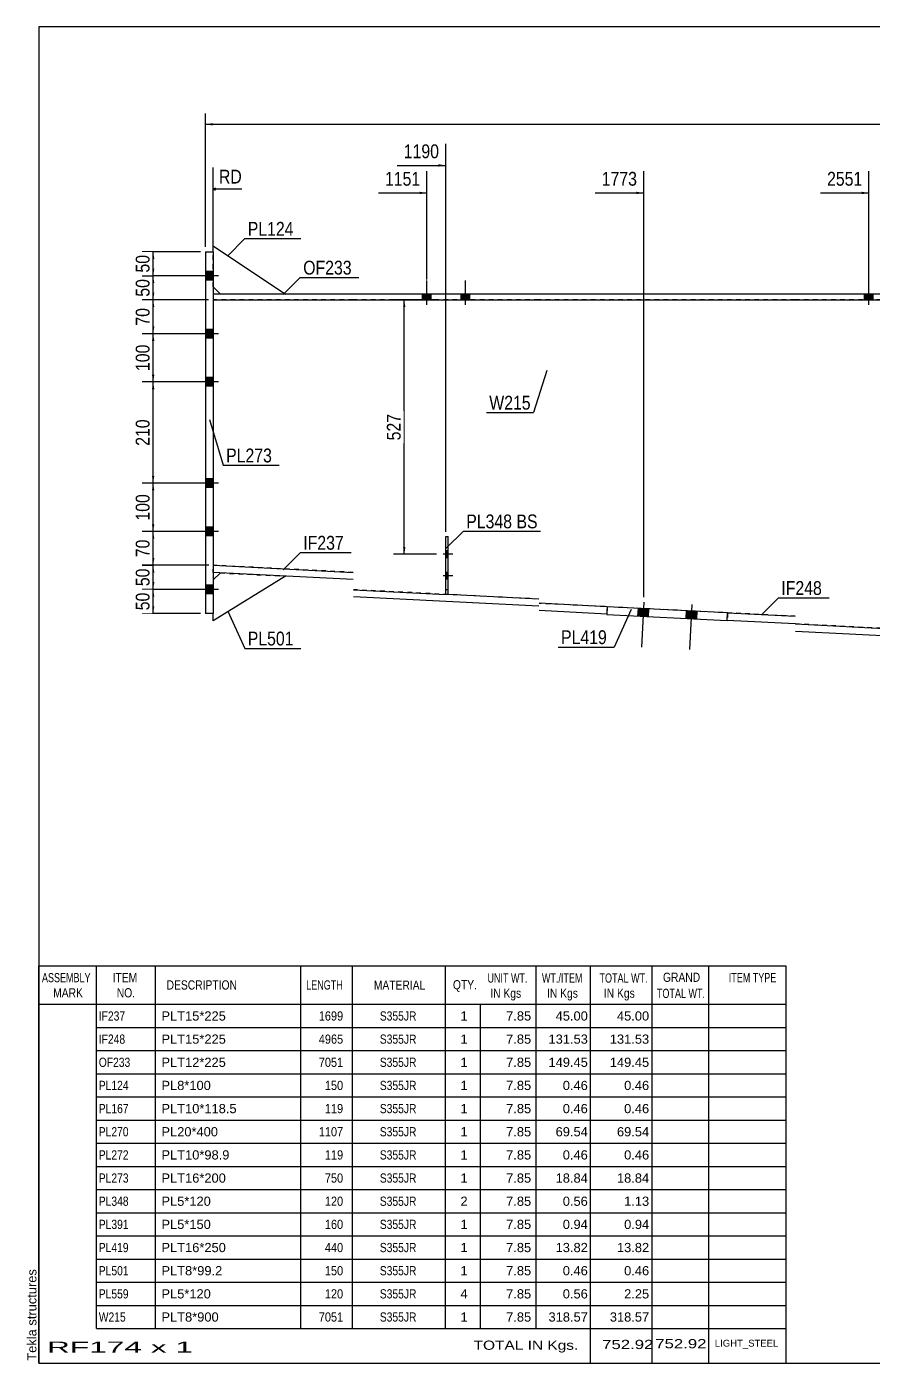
# Model space of a CAD drawing. Header units: millimetres. Extents: x -39 to 364, y -175 to 102.
# Drawn here: x -38.7 to 136.8, y -175.4 to 101.6 of the extents above; entities that cross this region are included whole.
import ezdxf

# ---------------------------------------------------------------- set-up
doc = ezdxf.new("R2010")
doc.units = ezdxf.units.MM
doc.linetypes.add('DXK_LINE_DOT1', pattern=[1.8814, 0.9407, -0.9407])
doc.linetypes.add('DXK_LINE_DOT2', pattern=[3.9198, 1.9599, -1.9599])
doc.styles.add('Arial', font='ARIAL.TTF', dxfattribs={"height": 0.2})
doc.styles.add('Arial Narrow', font='ARIALN.TTF', dxfattribs={"height": 0.2})

# ---------------------------------------------------------------- blocks, each defined once
blk = doc.blocks.new('Unknown-627303332-9670')
at = {"color": 5, "linetype": 'Continuous'}
for p, q in [((363.85, 101.63), (-36.15, 101.63)), ((-36.15, 101.63), (-36.15, -175.37)), ((363.85, -175.37), (363.85, 101.63)), ((-36.15, -175.37), (363.85, -175.37))]:
    blk.add_line(p, q, dxfattribs=at)
at = {"color": 174, "linetype": 'Continuous', "style": 'Arial'}
blk.add_text('Tekla structures', height=1.9102, rotation=90, dxfattribs=at).set_placement((-36.65, -174.87))
blk = doc.blocks.new('Part-627303332-6564 - 6531')
at = {"color": 7, "linetype": 'DXK_LINE_DOT1'}
blk.add_line((106.65, -19.86), (106.57, -21.36), dxfattribs=at)
at = {"color": 2, "linetype": 'Continuous'}
for p, q in [((106.57, -21.36), (120.65, -22.07)), ((106.65, -19.86), (120.65, -20.57)), ((120.75, -22.16), (159.15, -24.1)), ((120.75, -23.66), (159.15, -25.6)), ((159.25, -29.25), (197.65, -31.19)), ((159.25, -30.75), (197.65, -32.7)), ((197.75, -36.34), (236.15, -38.29)), ((197.75, -37.84), (236.15, -39.79)), ((236.25, -41.71), (300.84, -44.98)), ((236.25, -43.21), (300.76, -46.48)), ((300.84, -44.98), (300.76, -46.48))]:
    blk.add_line(p, q, dxfattribs=at)
blk = doc.blocks.new('Part-627303332-6555 - 6531')
at = {"color": 2, "linetype": 'Continuous'}
for p, q in [((81.68, -18.6), (81.6, -20.2)), ((106.65, -19.86), (81.68, -18.6)), ((81.6, -20.2), (106.57, -21.46)), ((106.57, -21.46), (106.65, -19.86))]:
    blk.add_line(p, q, dxfattribs=at)
blk = doc.blocks.new('Part-627303332-6547 - 6531')
at = {"color": 2, "linetype": 'Continuous'}
for p, q in [((0, 46.2), (0, 45)), ((29, 46.2), (0, 46.2)), ((0, 45), (29, 45)), ((67.5, 46.2), (29.1, 46.2)), ((29.1, 45), (67.5, 45)), ((120.65, 46.2), (67.6, 46.2)), ((67.6, 45), (120.65, 45)), ((159.15, 46.2), (120.75, 46.2)), ((120.75, 45), (159.15, 45)), ((197.65, 46.2), (159.25, 46.2)), ((159.25, 45), (197.65, 45)), ((236.15, 46.2), (197.75, 46.2)), ((197.75, 45), (236.15, 45)), ((315.45, 46.2), (236.25, 46.2)), ((236.25, 45), (315.45, 45)), ((315.45, 45), (315.45, 46.2))]:
    blk.add_line(p, q, dxfattribs=at)
blk = doc.blocks.new('Part-627303332-6557 - 6531')
at = {"color": 2, "linetype": 'Continuous'}
for p, q in [((-1.6, 55), (0, 55)), ((-1.6, 55), (-1.6, -20)), ((0, 55), (0, 46.2)), ((0, 45), (0, -11.29)), ((0, -11.5), (0, -20)), ((0, -20), (-1.6, -20))]:
    blk.add_line(p, q, dxfattribs=at)
at = {"color": 7, "linetype": 'DXK_LINE_DOT1'}
for p, q in [((0, 46.2), (0, 45)), ((0, -11.5), (0, -11.29))]:
    blk.add_line(p, q, dxfattribs=at)
blk = doc.blocks.new('Part-627303332-6560 - 6531')
at = {"color": 2, "linetype": 'Continuous'}
for p, q in [((0, 55), (0, 56.2)), ((0, 56.2), (15, 46.2)), ((1.5, 46.2), (0, 47.7))]:
    blk.add_line(p, q, dxfattribs=at)
at = {"color": 7, "linetype": 'DXK_LINE_DOT1'}
for p, q in [((0, 47.7), (0, 55)), ((15, 46.2), (1.5, 46.2))]:
    blk.add_line(p, q, dxfattribs=at)
blk = doc.blocks.new('Part-627303332-6562 - 6531')
at = {"color": 2, "linetype": 'Continuous'}
for p, q in [((1.5, -11.58), (0, -13)), ((14.98, -12.26), (0, -21.5)), ((0, -21.5), (0, -20))]:
    blk.add_line(p, q, dxfattribs=at)
at = {"color": 7, "linetype": 'DXK_LINE_DOT1'}
for p, q in [((0, -13), (0, -20)), ((1.5, -11.58), (14.98, -12.26))]:
    blk.add_line(p, q, dxfattribs=at)
blk = doc.blocks.new('Part-627303332-6577 - 6531')
at = {"color": 7, "linetype": 'DXK_LINE_DOT1'}
for p, q in [((0, 45), (0, -10)), ((29, 45), (0, 45)), ((67.5, 45), (29.1, 45)), ((120.65, 45), (67.6, 45)), ((159.15, 45), (120.75, 45)), ((197.65, 45), (159.25, 45)), ((236.15, 45), (197.75, 45)), ((315.45, 45), (236.25, 45)), ((301.14, -45), (315.45, 45)), ((29, -11.47), (0, -10)), ((67.5, -17.01), (29.1, -15.06)), ((120.65, -20.57), (67.6, -17.89)), ((159.15, -24.1), (120.75, -22.16)), ((197.65, -31.19), (159.25, -29.25)), ((236.15, -38.29), (197.75, -36.34)), ((300.84, -44.98), (236.25, -41.71))]:
    blk.add_line(p, q, dxfattribs=at)
at = {"color": 2, "linetype": 'Continuous'}
for p, q in [((0, -10), (0.07, -10)), ((300.84, -44.98), (301.14, -45))]:
    blk.add_line(p, q, dxfattribs=at)
blk = doc.blocks.new('Part-627303332-6578 - 6531')
at = {"color": 2, "linetype": 'Continuous'}
for p, q in [((-0.01, -11.5), (0.07, -10)), ((0.07, -10), (29, -11.47)), ((29, -12.97), (-0.01, -11.5)), ((29.1, -15.06), (48.2, -16.03)), ((67.5, -18.51), (29.1, -16.56)), ((67.5, -17.01), (48.61, -16.05)), ((81.68, -18.6), (67.6, -17.88)), ((81.61, -20.1), (67.6, -19.39))]:
    blk.add_line(p, q, dxfattribs=at)
at = {"color": 7, "linetype": 'DXK_LINE_DOT1'}
for p, q in [((48.61, -16.05), (48.2, -16.03)), ((81.68, -18.6), (81.61, -20.1))]:
    blk.add_line(p, q, dxfattribs=at)
blk = doc.blocks.new('Bolt-627303332-6579 - 6531')
at = {"linetype": 'Continuous'}
for points in [[(43.4, 45), (45.2, 45), (45.2, 46.2), (43.4, 46.2)], [(43.4, 45), (45.2, 45), (45.2, 46.2), (43.4, 46.2)], [(51.4, 45), (53.2, 45), (53.2, 46.2), (51.4, 46.2)], [(51.4, 45), (53.2, 45), (53.2, 46.2), (51.4, 46.2)]]:
    blk.add_hatch(color=3, dxfattribs=at).paths.add_polyline_path(points)
at = {"color": 3, "linetype": 'Continuous'}
for p, q in [((44.3, 44), (44.3, 49)), ((44.3, 44), (44.3, 49)), ((52.3, 44), (52.3, 49)), ((52.3, 44), (52.3, 49)), ((43.4, 45), (43.4, 46.2)), ((43.4, 45), (43.4, 46.2)), ((45.2, 45), (45.2, 46.2)), ((45.2, 45), (45.2, 46.2)), ((51.4, 45), (51.4, 46.2)), ((51.4, 45), (51.4, 46.2)), ((53.2, 45), (53.2, 46.2)), ((53.2, 45), (53.2, 46.2))]:
    blk.add_line(p, q, dxfattribs=at)
blk = doc.blocks.new('Bolt-627303332-6580 - 6531')
at = {"linetype": 'Continuous'}
for points in [[(135.05, 45), (136.85, 45), (136.85, 46.2), (135.05, 46.2)], [(135.05, 45), (136.85, 45), (136.85, 46.2), (135.05, 46.2)], [(143.05, 45), (144.85, 45), (144.85, 46.2), (143.05, 46.2)], [(143.05, 45), (144.85, 45), (144.85, 46.2), (143.05, 46.2)]]:
    blk.add_hatch(color=3, dxfattribs=at).paths.add_polyline_path(points)
at = {"color": 3, "linetype": 'Continuous'}
for p, q in [((135.95, 44), (135.95, 49)), ((135.95, 44), (135.95, 49)), ((143.95, 44), (143.95, 49)), ((143.95, 44), (143.95, 49)), ((135.05, 45), (135.05, 46.2)), ((135.05, 45), (135.05, 46.2)), ((136.85, 45), (136.85, 46.2)), ((136.85, 45), (136.85, 46.2)), ((143.05, 45), (143.05, 46.2)), ((143.05, 45), (143.05, 46.2)), ((144.85, 45), (144.85, 46.2)), ((144.85, 45), (144.85, 46.2))]:
    blk.add_line(p, q, dxfattribs=at)
blk = doc.blocks.new('Part-627303332-12454 - 6531')
at = {"color": 2, "linetype": 'Continuous'}
for p, q in [((48.2, -16.05), (48.2, -4.05)), ((48.2, -4.05), (48.7, -4.05)), ((48.7, -16.05), (48.7, -4.05)), ((48.7, -16.05), (48.2, -16.05))]:
    blk.add_line(p, q, dxfattribs=at)
blk = doc.blocks.new('Bolt-627303332-6588 - 6531')
at = {"linetype": 'Continuous'}
for points in [[(87.99, -20.52), (90.19, -20.63), (90.27, -19.03), (88.07, -18.92)], [(87.99, -20.52), (90.19, -20.63), (90.27, -19.03), (88.07, -18.92)], [(87.99, -20.52), (90.19, -20.63), (90.27, -19.03), (88.07, -18.92)], [(87.99, -20.52), (90.19, -20.63), (90.27, -19.03), (88.07, -18.92)], [(97.98, -21.03), (100.18, -21.14), (100.26, -19.54), (98.06, -19.43)], [(97.98, -21.03), (100.18, -21.14), (100.26, -19.54), (98.06, -19.43)], [(97.98, -21.03), (100.18, -21.14), (100.26, -19.54), (98.06, -19.43)], [(97.98, -21.03), (100.18, -21.14), (100.26, -19.54), (98.06, -19.43)]]:
    blk.add_hatch(color=3, dxfattribs=at).paths.add_polyline_path(points)
at = {"color": 3, "linetype": 'Continuous'}
for p, q in [((88.07, -18.92), (87.99, -20.52)), ((88.07, -18.92), (87.99, -20.52)), ((88.07, -18.92), (87.99, -20.52)), ((88.07, -18.92), (87.99, -20.52)), ((89.24, -17.64), (88.77, -26.97)), ((89.24, -17.64), (88.77, -26.97)), ((89.24, -17.64), (88.77, -26.97)), ((89.24, -17.64), (88.77, -26.97)), ((90.27, -19.03), (90.19, -20.63)), ((90.27, -19.03), (90.19, -20.63)), ((90.27, -19.03), (90.19, -20.63)), ((90.27, -19.03), (90.19, -20.63)), ((99.23, -18.15), (98.75, -27.47)), ((99.23, -18.15), (98.75, -27.47)), ((99.23, -18.15), (98.75, -27.47)), ((99.23, -18.15), (98.75, -27.47)), ((98.06, -19.43), (97.98, -21.03)), ((98.06, -19.43), (97.98, -21.03)), ((98.06, -19.43), (97.98, -21.03)), ((98.06, -19.43), (97.98, -21.03)), ((100.26, -19.54), (100.18, -21.14)), ((100.26, -19.54), (100.18, -21.14)), ((100.26, -19.54), (100.18, -21.14)), ((100.26, -19.54), (100.18, -21.14))]:
    blk.add_line(p, q, dxfattribs=at)
blk = doc.blocks.new('Bolt-627303332-6590 - 6531')
at = {"linetype": 'Continuous'}
for points in [[(-1.6, 50.9), (-1.6, 49.1), (0, 49.1), (0, 50.9)], [(-1.6, 50.9), (-1.6, 49.1), (0, 49.1), (0, 50.9)], [(-1.6, 38.9), (-1.6, 37.1), (0, 37.1), (0, 38.9)], [(-1.6, 38.9), (-1.6, 37.1), (0, 37.1), (0, 38.9)], [(-1.6, 28.9), (-1.6, 27.1), (0, 27.1), (0, 28.9)], [(-1.6, 28.9), (-1.6, 27.1), (0, 27.1), (0, 28.9)], [(-1.6, 7.9), (-1.6, 6.1), (0, 6.1), (0, 7.9)], [(-1.6, 7.9), (-1.6, 6.1), (0, 6.1), (0, 7.9)], [(-1.6, -2.1), (-1.6, -3.9), (0, -3.9), (0, -2.1)], [(-1.6, -2.1), (-1.6, -3.9), (0, -3.9), (0, -2.1)], [(-1.6, -14.1), (-1.6, -15.9), (0, -15.9), (0, -14.1)], [(-1.6, -14.1), (-1.6, -15.9), (0, -15.9), (0, -14.1)]]:
    blk.add_hatch(color=3, dxfattribs=at).paths.add_polyline_path(points)
at = {"color": 3, "linetype": 'Continuous'}
for p, q in [((1.07, 50), (-8, 50)), ((1.07, 50), (-8, 50)), ((0, 50.9), (-1.6, 50.9)), ((0, 50.9), (-1.6, 50.9)), ((0, 49.1), (-1.6, 49.1)), ((0, 49.1), (-1.6, 49.1)), ((0, 38.9), (-1.6, 38.9)), ((0, 38.9), (-1.6, 38.9)), ((1.07, 38), (-8, 38)), ((1.07, 38), (-8, 38)), ((0, 37.1), (-1.6, 37.1)), ((0, 37.1), (-1.6, 37.1)), ((1.07, 28), (-8, 28)), ((1.07, 28), (-8, 28)), ((0, 28.9), (-1.6, 28.9)), ((0, 28.9), (-1.6, 28.9)), ((0, 27.1), (-1.6, 27.1)), ((0, 27.1), (-1.6, 27.1)), ((1.07, 7), (-8, 7)), ((1.07, 7), (-8, 7)), ((0, 7.9), (-1.6, 7.9)), ((0, 7.9), (-1.6, 7.9)), ((0, 6.1), (-1.6, 6.1)), ((0, 6.1), (-1.6, 6.1)), ((0, -2.1), (-1.6, -2.1)), ((0, -2.1), (-1.6, -2.1)), ((1.07, -3), (-8, -3)), ((1.07, -3), (-8, -3)), ((0, -3.9), (-1.6, -3.9)), ((0, -3.9), (-1.6, -3.9)), ((1.07, -15), (-8, -15)), ((1.07, -15), (-8, -15)), ((0, -14.1), (-1.6, -14.1)), ((0, -14.1), (-1.6, -14.1)), ((0, -15.9), (-1.6, -15.9)), ((0, -15.9), (-1.6, -15.9))]:
    blk.add_line(p, q, dxfattribs=at)
blk = doc.blocks.new('Part-627303332-12453 - 6531')
at = {"color": 7, "linetype": 'DXK_LINE_DOT1'}
for p, q in [((48.2, -16.05), (48.2, -4.05)), ((48.2, -4.05), (48.7, -4.05)), ((48.7, -16.05), (48.7, -4.05)), ((48.2, -15.05), (48.7, -15.05)), ((48.7, -16.05), (48.2, -16.05))]:
    blk.add_line(p, q, dxfattribs=at)
blk = doc.blocks.new('Bolt-627303332-12455 - 6531')
at = {"color": 3, "linetype": 'DXK_LINE_DOT2'}
for p, q in [((49.65, -7.73), (46.35, -7.73)), ((48.7, -7.03), (48.2, -7.03)), ((48.7, -8.43), (48.2, -8.43)), ((49.65, -12.21), (46.35, -12.21)), ((48.7, -11.51), (48.2, -11.51)), ((48.7, -12.91), (48.2, -12.91))]:
    blk.add_line(p, q, dxfattribs=at)
blk = doc.blocks.new('Bolt-627303332-12456 - 6531')
at = {"linetype": 'Continuous'}
for points in [[(48.7, -8.43), (48.7, -7.03), (48.2, -7.03), (48.2, -8.43)], [(48.7, -12.91), (48.7, -11.51), (48.2, -11.51), (48.2, -12.91)]]:
    blk.add_hatch(color=3, dxfattribs=at).paths.add_polyline_path(points)
at = {"color": 3, "linetype": 'Continuous'}
for p, q in [((48.7, -7.03), (48.2, -7.03)), ((49.5, -7.73), (48.2, -7.73)), ((48.7, -8.43), (48.2, -8.43)), ((48.7, -11.51), (48.2, -11.51)), ((49.5, -12.21), (48.2, -12.21)), ((48.7, -12.91), (48.2, -12.91))]:
    blk.add_line(p, q, dxfattribs=at)
blk = doc.blocks.new('StraightDimension-627303332-12026 - 6531')
at = {"linetype": 'Continuous'}
for points in [[(-12.7, -11.5), (-12.45, -10), (-12.2, -11.5)], [(-12.2, -13.5), (-12.45, -15), (-12.7, -13.5)]]:
    blk.add_hatch(color=7, dxfattribs=at).paths.add_polyline_path(points)
at = {"color": 7, "linetype": 'Continuous'}
for p, q in [((-0.93, -10), (-14.7, -10)), ((-12.45, -15), (-12.45, -10)), ((0.08, -15), (-14.7, -15))]:
    blk.add_line(p, q, dxfattribs=at)
at = {"color": 0}
blk.add_wipeout([(-12.6, -10.07), (-16.8, -10.07), (-16.8, -14.93), (-12.6, -14.93)], dxfattribs=at)
at = {"color": 3, "style": 'Arial Narrow'}
blk.add_text('50', height=2.863, rotation=90.0002, dxfattribs=at).set_placement((-13.2, -14.33))
blk = doc.blocks.new('StraightDimension-627303332-12025 - 6531')
at = {"linetype": 'Continuous'}
for points in [[(-12.7, -4.5), (-12.45, -3), (-12.2, -4.5)], [(-12.2, -8.5), (-12.45, -10), (-12.7, -8.5)]]:
    blk.add_hatch(color=7, dxfattribs=at).paths.add_polyline_path(points)
at = {"color": 7, "linetype": 'Continuous'}
for p, q in [((-0.93, -3), (-14.7, -3)), ((-12.45, -10), (-12.45, -3)), ((-0.93, -10), (-14.7, -10))]:
    blk.add_line(p, q, dxfattribs=at)
at = {"color": 0}
blk.add_wipeout([(-12.6, -4.07), (-16.8, -4.07), (-16.8, -8.93), (-12.6, -8.93)], dxfattribs=at)
at = {"color": 3, "style": 'Arial Narrow'}
blk.add_text('70', height=2.863, rotation=90.0002, dxfattribs=at).set_placement((-13.2, -8.33))
blk = doc.blocks.new('StraightDimension-627303332-12020 - 6531')
at = {"linetype": 'Continuous'}
for points in [[(-12.7, 48.5), (-12.45, 50), (-12.2, 48.5)], [(-12.2, 46.5), (-12.45, 45), (-12.7, 46.5)]]:
    blk.add_hatch(color=7, dxfattribs=at).paths.add_polyline_path(points)
at = {"color": 7, "linetype": 'Continuous'}
for p, q in [((0.07, 50), (-14.7, 50)), ((-12.45, 45), (-12.45, 50)), ((-1, 45), (-14.7, 45))]:
    blk.add_line(p, q, dxfattribs=at)
at = {"color": 0}
blk.add_wipeout([(-12.6, 49.93), (-16.8, 49.93), (-16.8, 45.07), (-12.6, 45.07)], dxfattribs=at)
at = {"color": 3, "style": 'Arial Narrow'}
blk.add_text('50', height=2.863, rotation=90.0002, dxfattribs=at).set_placement((-13.2, 45.67))
blk = doc.blocks.new('StraightDimension-627303332-9801 - 6531')
at = {"linetype": 'Continuous'}
for points in [[(-0.1, 81.15), (-1.6, 81.4), (-0.1, 81.65)], [(317.5, 81.65), (319, 81.4), (317.5, 81.15)]]:
    blk.add_hatch(color=7, dxfattribs=at).paths.add_polyline_path(points)
at = {"color": 7, "linetype": 'Continuous'}
for p, q in [((-1.6, 56), (-1.6, 83.65)), ((319, 55.56), (319, 83.65)), ((-1.6, 81.4), (319, 81.4))]:
    blk.add_line(p, q, dxfattribs=at)
at = {"color": 0}
blk.add_wipeout([(162.96, 81.55), (162.96, 85.75), (154.44, 85.75), (154.44, 81.55)], dxfattribs=at)
at = {"color": 3, "style": 'Arial Narrow'}
blk.add_text('7103', height=2.863, dxfattribs=at).set_placement((155.04, 82.15))
blk = doc.blocks.new('StraightDimension-627303332-12019 - 6531')
at = {"linetype": 'Continuous'}
for points in [[(-12.7, 53.5), (-12.45, 55), (-12.2, 53.5)], [(-12.2, 51.5), (-12.45, 50), (-12.7, 51.5)]]:
    blk.add_hatch(color=7, dxfattribs=at).paths.add_polyline_path(points)
at = {"color": 7, "linetype": 'Continuous'}
for p, q in [((-2.6, 55), (-14.7, 55)), ((-12.45, 50), (-12.45, 55)), ((0.07, 50), (-14.7, 50))]:
    blk.add_line(p, q, dxfattribs=at)
at = {"color": 0}
blk.add_wipeout([(-12.6, 54.93), (-16.8, 54.93), (-16.8, 50.07), (-12.6, 50.07)], dxfattribs=at)
at = {"color": 3, "style": 'Arial Narrow'}
blk.add_text('50', height=2.863, rotation=90.0002, dxfattribs=at).set_placement((-13.2, 50.67))
blk = doc.blocks.new('StraightDimension-627303332-12021 - 6531')
at = {"linetype": 'Continuous'}
for points in [[(-12.7, 43.5), (-12.45, 45), (-12.2, 43.5)], [(-12.2, 39.5), (-12.45, 38), (-12.7, 39.5)]]:
    blk.add_hatch(color=7, dxfattribs=at).paths.add_polyline_path(points)
at = {"color": 7, "linetype": 'Continuous'}
for p, q in [((-1, 45), (-14.7, 45)), ((-12.45, 38), (-12.45, 45)), ((0.08, 38), (-14.7, 38))]:
    blk.add_line(p, q, dxfattribs=at)
at = {"color": 0}
blk.add_wipeout([(-12.6, 43.93), (-16.8, 43.93), (-16.8, 39.07), (-12.6, 39.07)], dxfattribs=at)
at = {"color": 3, "style": 'Arial Narrow'}
blk.add_text('70', height=2.863, rotation=90.0002, dxfattribs=at).set_placement((-13.2, 39.67))
blk = doc.blocks.new('StraightDimension-627303332-12022 - 6531')
at = {"linetype": 'Continuous'}
for points in [[(-12.7, 36.5), (-12.45, 38), (-12.2, 36.5)], [(-12.2, 29.5), (-12.45, 28), (-12.7, 29.5)]]:
    blk.add_hatch(color=7, dxfattribs=at).paths.add_polyline_path(points)
at = {"color": 7, "linetype": 'Continuous'}
for p, q in [((0.08, 38), (-14.7, 38)), ((-12.45, 28), (-12.45, 38)), ((0.08, 28), (-14.7, 28))]:
    blk.add_line(p, q, dxfattribs=at)
at = {"color": 0}
blk.add_wipeout([(-12.6, 36.34), (-16.8, 36.34), (-16.8, 29.66), (-12.6, 29.66)], dxfattribs=at)
at = {"color": 3, "style": 'Arial Narrow'}
blk.add_text('100', height=2.863, rotation=90.0002, dxfattribs=at).set_placement((-13.2, 30.26))
blk = doc.blocks.new('StraightDimension-627303332-12023 - 6531')
at = {"linetype": 'Continuous'}
for points in [[(-12.7, 26.5), (-12.45, 28), (-12.2, 26.5)], [(-12.2, 8.5), (-12.45, 7), (-12.7, 8.5)]]:
    blk.add_hatch(color=7, dxfattribs=at).paths.add_polyline_path(points)
at = {"color": 7, "linetype": 'Continuous'}
for p, q in [((0.08, 28), (-14.7, 28)), ((-12.45, 7), (-12.45, 28)), ((0.08, 7), (-14.7, 7))]:
    blk.add_line(p, q, dxfattribs=at)
at = {"color": 0}
blk.add_wipeout([(-12.6, 20.84), (-16.8, 20.84), (-16.8, 14.16), (-12.6, 14.16)], dxfattribs=at)
at = {"color": 3, "style": 'Arial Narrow'}
blk.add_text('210', height=2.863, rotation=90.0002, dxfattribs=at).set_placement((-13.2, 14.76))
blk = doc.blocks.new('StraightDimension-627303332-12024 - 6531')
at = {"linetype": 'Continuous'}
for points in [[(-12.7, 5.5), (-12.45, 7), (-12.2, 5.5)], [(-12.2, -1.5), (-12.45, -3), (-12.7, -1.5)]]:
    blk.add_hatch(color=7, dxfattribs=at).paths.add_polyline_path(points)
at = {"color": 7, "linetype": 'Continuous'}
for p, q in [((0.08, 7), (-14.7, 7)), ((-12.45, -3), (-12.45, 7)), ((-0.93, -3), (-14.7, -3))]:
    blk.add_line(p, q, dxfattribs=at)
at = {"color": 0}
blk.add_wipeout([(-12.6, 5.34), (-16.8, 5.34), (-16.8, -1.34), (-12.6, -1.34)], dxfattribs=at)
at = {"color": 3, "style": 'Arial Narrow'}
blk.add_text('100', height=2.863, rotation=90.0002, dxfattribs=at).set_placement((-13.2, -0.74))
blk = doc.blocks.new('StraightDimension-627303332-12027 - 6531')
at = {"linetype": 'Continuous'}
for points in [[(-12.7, -16.5), (-12.45, -15), (-12.2, -16.5)], [(-12.2, -18.5), (-12.45, -20), (-12.7, -18.5)]]:
    blk.add_hatch(color=7, dxfattribs=at).paths.add_polyline_path(points)
at = {"color": 7, "linetype": 'Continuous'}
for p, q in [((0.08, -15), (-14.7, -15)), ((-12.45, -20), (-12.45, -15)), ((-2.6, -20), (-14.7, -20))]:
    blk.add_line(p, q, dxfattribs=at)
at = {"color": 0}
blk.add_wipeout([(-12.6, -15.07), (-16.8, -15.07), (-16.8, -19.93), (-12.6, -19.93)], dxfattribs=at)
at = {"color": 3, "style": 'Arial Narrow'}
blk.add_text('50', height=2.863, rotation=90.0002, dxfattribs=at).set_placement((-13.2, -19.33))
blk = doc.blocks.new('StraightDimension-627303332-12759 - 6531')
at = {"linetype": 'Continuous'}
for points in [[(39.36, 43.5), (39.61, 45), (39.86, 43.5)], [(39.86, -6.23), (39.61, -7.73), (39.36, -6.23)]]:
    blk.add_hatch(color=7, dxfattribs=at).paths.add_polyline_path(points)
at = {"color": 7, "linetype": 'Continuous'}
for p, q in [((46.27, 45), (37.36, 45)), ((39.61, -7.73), (39.61, 45)), ((46.27, -7.73), (37.36, -7.73))]:
    blk.add_line(p, q, dxfattribs=at)
at = {"color": 0}
blk.add_wipeout([(39.46, 21.98), (35.26, 21.98), (35.26, 15.29), (39.46, 15.29)], dxfattribs=at)
at = {"color": 3, "style": 'Arial Narrow'}
blk.add_text('527', height=2.863, rotation=90.0002, dxfattribs=at).set_placement((38.86, 15.89))
blk = doc.blocks.new('StraightDimension-627303332-16274 - 6531')
at = {"linetype": 'Continuous'}
blk.add_hatch(color=7, dxfattribs=at).paths.add_polyline_path([(134.45, 67.43), (135.95, 67.18), (134.45, 66.93)])
at = {"color": 7, "linetype": 'Continuous'}
for p, q in [((135.95, 48.73), (135.95, 71.68)), ((125.89, 67.18), (135.95, 67.18))]:
    blk.add_line(p, q, dxfattribs=at)
at = {"color": 0}
blk.add_wipeout([(135.17, 68.08), (135.17, 72.28), (126.66, 72.28), (126.66, 68.08)], dxfattribs=at)
at = {"color": 3, "style": 'Arial Narrow'}
blk.add_text('2551', height=2.863, dxfattribs=at).set_placement((127.26, 68.68))
blk = doc.blocks.new('StraightDimension-627303332-16275 - 6531')
at = {"linetype": 'Continuous'}
blk.add_hatch(color=7, dxfattribs=at).paths.add_polyline_path([(87.74, 67.43), (89.24, 67.18), (87.74, 66.93)])
at = {"color": 7, "linetype": 'Continuous'}
for p, q in [((89.24, -16.64), (89.24, 71.68)), ((79.18, 67.18), (89.24, 67.18))]:
    blk.add_line(p, q, dxfattribs=at)
at = {"color": 0}
blk.add_wipeout([(88.46, 68.08), (88.46, 72.28), (79.95, 72.28), (79.95, 68.08)], dxfattribs=at)
at = {"color": 3, "style": 'Arial Narrow'}
blk.add_text('1773', height=2.863, dxfattribs=at).set_placement((80.55, 68.68))
blk = doc.blocks.new('StraightDimension-627303332-16276 - 6531')
at = {"linetype": 'Continuous'}
blk.add_hatch(color=7, dxfattribs=at).paths.add_polyline_path([(46.7, 73.13), (48.2, 72.88), (46.7, 72.63)])
at = {"color": 7, "linetype": 'Continuous'}
for p, q in [((48.2, -3.05), (48.2, 77.38)), ((38.14, 72.88), (48.2, 72.88))]:
    blk.add_line(p, q, dxfattribs=at)
at = {"color": 0}
blk.add_wipeout([(47.42, 73.78), (47.42, 77.98), (38.91, 77.98), (38.91, 73.78)], dxfattribs=at)
at = {"color": 3, "style": 'Arial Narrow'}
blk.add_text('1190', height=2.863, dxfattribs=at).set_placement((39.51, 74.38))
blk = doc.blocks.new('StraightDimension-627303332-16277 - 6531')
at = {"linetype": 'Continuous'}
blk.add_hatch(color=7, dxfattribs=at).paths.add_polyline_path([(42.8, 67.43), (44.3, 67.18), (42.8, 66.93)])
at = {"color": 7, "linetype": 'Continuous'}
for p, q in [((44.3, 49.26), (44.3, 71.68)), ((34.24, 67.18), (44.3, 67.18))]:
    blk.add_line(p, q, dxfattribs=at)
at = {"color": 0, "linetype": 'Continuous'}
blk.add_wipeout([(6.53, 68.53), (6.53, 72.73), (0.59, 72.73), (0.59, 68.53)], dxfattribs=at)
at = {"color": 7, "linetype": 'Continuous'}
for p, q in [((0, 56), (0, 72.43)), ((0.5, 68.18), (0, 67.93)), ((0.5, 67.68), (0, 67.93)), ((5.93, 67.93), (0, 67.93))]:
    blk.add_line(p, q, dxfattribs=at)
at = {"color": 3, "linetype": 'Continuous', "style": 'Arial Narrow'}
blk.add_text('RD', height=2.863, dxfattribs=at).set_placement((1.19, 69.13))
at = {"color": 0}
blk.add_wipeout([(43.52, 68.08), (43.52, 72.28), (35.01, 72.28), (35.01, 68.08)], dxfattribs=at)
at = {"color": 3, "style": 'Arial Narrow'}
blk.add_text('1151', height=2.863, dxfattribs=at).set_placement((35.61, 68.68))
blk = doc.blocks.new('CBS_BOM-627303332-17035')
at = {"color": 7, "linetype": 'Continuous'}
for p, q in [((-36.18, -101), (-36.18, -93)), ((-36.18, -93), (118.74, -93.01)), ((-24.18, -101), (-24.18, -93)), ((-11.99, -101), (-11.99, -93)), ((18.18, -101), (18.18, -93)), ((28.86, -101), (28.86, -93)), ((48.17, -101), (48.17, -93)), ((66.97, -101), (66.97, -93)), ((78.19, -101), (78.19, -93)), ((90.97, -101), (90.97, -93)), ((102.72, -101), (102.72, -93)), ((118.74, -93.01), (118.74, -100.99)), ((-36.18, -101), (118.74, -101)), ((-36.18, -105.8), (-36.18, -101)), ((-24.18, -105.8), (-24.18, -101)), ((-11.99, -105.8), (-11.99, -101)), ((18.18, -105.8), (18.18, -101)), ((28.86, -105.8), (28.86, -101)), ((48.17, -105.8), (48.17, -101)), ((55.44, -105.8), (55.44, -101)), ((66.97, -105.8), (66.97, -101)), ((78.19, -105.8), (78.19, -101)), ((90.97, -105.8), (90.97, -101)), ((102.74, -105.8), (102.74, -101)), ((118.74, -101.01), (118.74, -105.8)), ((-36.18, -110.6), (-36.18, -105.8)), ((-24.18, -105.8), (118.74, -105.8)), ((-24.18, -110.6), (-24.18, -105.8)), ((-11.99, -110.6), (-11.99, -105.8)), ((18.18, -110.6), (18.18, -105.8)), ((28.86, -110.6), (28.86, -105.8)), ((48.17, -110.6), (48.17, -105.8)), ((55.44, -110.6), (55.44, -105.8)), ((66.97, -110.6), (66.97, -105.8)), ((78.19, -110.6), (78.19, -105.8)), ((90.97, -110.6), (90.97, -105.8)), ((102.74, -110.6), (102.74, -105.8)), ((118.74, -105.81), (118.74, -110.6)), ((-36.18, -115.4), (-36.18, -110.6)), ((-24.18, -110.6), (118.74, -110.6)), ((-24.18, -115.4), (-24.18, -110.6)), ((-11.99, -115.4), (-11.99, -110.6)), ((18.18, -115.4), (18.18, -110.6)), ((28.86, -115.4), (28.86, -110.6)), ((48.17, -115.4), (48.17, -110.6)), ((55.44, -115.4), (55.44, -110.6)), ((66.97, -115.4), (66.97, -110.6)), ((78.19, -115.4), (78.19, -110.6)), ((90.97, -115.4), (90.97, -110.6)), ((102.74, -115.4), (102.74, -110.6)), ((118.74, -110.61), (118.74, -115.4)), ((-36.18, -120.2), (-36.18, -115.4)), ((-24.18, -115.4), (118.74, -115.4)), ((-24.18, -120.2), (-24.18, -115.4)), ((-11.99, -120.2), (-11.99, -115.4)), ((18.18, -120.2), (18.18, -115.4)), ((28.86, -120.2), (28.86, -115.4)), ((48.17, -120.2), (48.17, -115.4)), ((55.44, -120.2), (55.44, -115.4)), ((66.97, -120.2), (66.97, -115.4)), ((78.19, -120.2), (78.19, -115.4)), ((90.97, -120.2), (90.97, -115.4)), ((102.74, -120.2), (102.74, -115.4)), ((118.74, -115.41), (118.74, -120.2)), ((-36.18, -125), (-36.18, -120.2)), ((-24.18, -120.2), (118.74, -120.2)), ((-24.18, -125), (-24.18, -120.2)), ((-11.99, -125), (-11.99, -120.2)), ((18.18, -125), (18.18, -120.2)), ((28.86, -125), (28.86, -120.2)), ((48.17, -125), (48.17, -120.2)), ((55.44, -125), (55.44, -120.2)), ((66.97, -125), (66.97, -120.2)), ((78.19, -125), (78.19, -120.2)), ((90.97, -125), (90.97, -120.2)), ((102.74, -125), (102.74, -120.2)), ((118.74, -120.21), (118.74, -125)), ((-36.18, -129.8), (-36.18, -125)), ((-24.18, -125), (118.74, -125)), ((-24.18, -129.8), (-24.18, -125)), ((-11.99, -129.8), (-11.99, -125)), ((18.18, -129.8), (18.18, -125)), ((28.86, -129.8), (28.86, -125)), ((48.17, -129.8), (48.17, -125)), ((55.44, -129.8), (55.44, -125)), ((66.97, -129.8), (66.97, -125)), ((78.19, -129.8), (78.19, -125)), ((90.97, -129.8), (90.97, -125)), ((102.74, -129.8), (102.74, -125)), ((118.74, -125.01), (118.74, -129.8)), ((-36.18, -134.6), (-36.18, -129.8)), ((-24.18, -129.8), (118.74, -129.8)), ((-24.18, -134.6), (-24.18, -129.8)), ((-11.99, -134.6), (-11.99, -129.8)), ((18.18, -134.6), (18.18, -129.8)), ((28.86, -134.6), (28.86, -129.8)), ((48.17, -134.6), (48.17, -129.8)), ((55.44, -134.6), (55.44, -129.8)), ((66.97, -134.6), (66.97, -129.8)), ((78.19, -134.6), (78.19, -129.8)), ((90.97, -134.6), (90.97, -129.8)), ((102.74, -134.6), (102.74, -129.8)), ((118.74, -129.81), (118.74, -134.6)), ((-36.18, -139.4), (-36.18, -134.6)), ((-24.18, -134.6), (118.74, -134.6)), ((-24.18, -139.4), (-24.18, -134.6)), ((-11.99, -139.4), (-11.99, -134.6)), ((18.18, -139.4), (18.18, -134.6)), ((28.86, -139.4), (28.86, -134.6)), ((48.17, -139.4), (48.17, -134.6)), ((55.44, -139.4), (55.44, -134.6)), ((66.97, -139.4), (66.97, -134.6)), ((78.19, -139.4), (78.19, -134.6)), ((90.97, -139.4), (90.97, -134.6)), ((102.74, -139.4), (102.74, -134.6)), ((118.74, -134.61), (118.74, -139.4)), ((-36.18, -144.2), (-36.18, -139.4)), ((-24.18, -139.4), (118.74, -139.4)), ((-24.18, -144.2), (-24.18, -139.4)), ((-11.99, -144.2), (-11.99, -139.4)), ((18.18, -144.2), (18.18, -139.4)), ((28.86, -144.2), (28.86, -139.4)), ((48.17, -144.2), (48.17, -139.4)), ((55.44, -144.2), (55.44, -139.4)), ((66.97, -144.2), (66.97, -139.4)), ((78.19, -144.2), (78.19, -139.4)), ((90.97, -144.2), (90.97, -139.4)), ((102.74, -144.2), (102.74, -139.4)), ((118.74, -139.41), (118.74, -144.2)), ((-36.18, -149), (-36.18, -144.2)), ((-24.18, -144.2), (118.74, -144.2)), ((-24.18, -149), (-24.18, -144.2)), ((-11.99, -149), (-11.99, -144.2)), ((18.18, -149), (18.18, -144.2)), ((28.86, -149), (28.86, -144.2)), ((48.17, -149), (48.17, -144.2)), ((55.44, -149), (55.44, -144.2)), ((66.97, -149), (66.97, -144.2)), ((78.19, -149), (78.19, -144.2)), ((90.97, -149), (90.97, -144.2)), ((102.74, -149), (102.74, -144.2)), ((118.74, -144.21), (118.74, -149)), ((-36.18, -153.8), (-36.18, -149)), ((-24.18, -149), (118.74, -149)), ((-24.18, -153.8), (-24.18, -149)), ((-11.99, -153.8), (-11.99, -149)), ((18.18, -153.8), (18.18, -149)), ((28.86, -153.8), (28.86, -149)), ((48.17, -153.8), (48.17, -149)), ((55.44, -153.8), (55.44, -149)), ((66.97, -153.8), (66.97, -149)), ((78.19, -153.8), (78.19, -149)), ((90.97, -153.8), (90.97, -149)), ((102.74, -153.8), (102.74, -149)), ((118.74, -149.01), (118.74, -153.8)), ((-36.18, -158.6), (-36.18, -153.8)), ((-24.18, -153.8), (118.74, -153.8)), ((-24.18, -158.6), (-24.18, -153.8)), ((-11.99, -158.6), (-11.99, -153.8)), ((18.18, -158.6), (18.18, -153.8)), ((28.86, -158.6), (28.86, -153.8)), ((48.17, -158.6), (48.17, -153.8)), ((55.44, -158.6), (55.44, -153.8)), ((66.97, -158.6), (66.97, -153.8)), ((78.19, -158.6), (78.19, -153.8)), ((90.97, -158.6), (90.97, -153.8)), ((102.74, -158.6), (102.74, -153.8)), ((118.74, -153.81), (118.74, -158.6)), ((-36.18, -163.4), (-36.18, -158.6)), ((-24.18, -158.6), (118.74, -158.6)), ((-24.18, -163.4), (-24.18, -158.6)), ((-11.99, -163.4), (-11.99, -158.6)), ((18.18, -163.4), (18.18, -158.6)), ((28.86, -163.4), (28.86, -158.6)), ((48.17, -163.4), (48.17, -158.6)), ((55.44, -163.4), (55.44, -158.6)), ((66.97, -163.4), (66.97, -158.6)), ((78.19, -163.4), (78.19, -158.6)), ((90.97, -163.4), (90.97, -158.6)), ((102.74, -163.4), (102.74, -158.6)), ((118.74, -158.61), (118.74, -163.4)), ((-36.18, -168.2), (-36.18, -163.4)), ((-24.18, -163.4), (118.74, -163.4)), ((-24.18, -168.2), (-24.18, -163.4)), ((-11.99, -168.2), (-11.99, -163.4)), ((18.18, -168.2), (18.18, -163.4)), ((28.86, -168.2), (28.86, -163.4)), ((48.17, -168.2), (48.17, -163.4)), ((55.44, -168.2), (55.44, -163.4)), ((66.97, -168.2), (66.97, -163.4)), ((78.19, -168.2), (78.19, -163.4)), ((90.97, -168.2), (90.97, -163.4)), ((102.74, -168.2), (102.74, -163.4)), ((118.74, -163.41), (118.74, -168.2)), ((-36.18, -175.4), (-36.18, -168.22)), ((-24.18, -168.2), (118.74, -168.2)), ((78.19, -175.4), (78.19, -168.22)), ((90.97, -175.4), (90.97, -168.22)), ((102.78, -175.4), (102.78, -168.22)), ((118.74, -168.2), (118.74, -175.4)), ((-36.18, -175.4), (118.74, -175.4))]:
    blk.add_line(p, q, dxfattribs=at)
at = {"color": 3, "linetype": 'Continuous', "style": 'Arial'}
for s, height, width, p in [('ASSEMBLY', 1.91, 0.7, (-35.5, -96.43)), ('ITEM', 1.91, 0.8, (-20.85, -96.43)), ('DESCRIPTION', 1.9102, 0.8, (-9.66, -97.94)), ('LENGTH', 1.91, 0.7, (19.28, -97.94)), ('MATERIAL', 1.91, 0.8, (33.3, -97.98)), ('QTY.', 1.91, 0.8, (49.7, -97.9)), ('UNIT WT.', 1.91, 0.7, (56.86, -96.51)), ('WT./ITEM', 1.91, 0.7, (68.15, -96.51)), ('TOTAL WT.', 1.91, 0.7, (80.09, -96.51)), ('GRAND', 1.91, 0.8, (93.24, -96.35)), ('ITEM TYPE', 1.91, 0.7, (106.88, -96.42)), ('MARK', 1.91, 0.8, (-33.18, -99.57)), ('NO.', 1.91, 0.8, (-19.99, -99.57)), ('IN Kgs', 1.91, 0.8, (57.44, -99.64)), ('IN Kgs', 1.91, 0.8, (69.2, -99.64)), ('IN Kgs', 1.91, 0.8, (80.99, -99.64)), ('TOTAL WT.', 1.91, 0.7, (91.99, -99.69))]:
    blk.add_text(s, height=height, dxfattribs=dict(at, width=width)).set_placement(p)
at = {"color": 7, "linetype": 'Continuous', "style": 'Arial'}
for s, width, p in [('IF237', 0.8, (-23.72, -104.37)), ('1699', 0.85, (21.89, -104.37)), ('S355JR', 0.8, (34.54, -104.37)), ('IF248', 0.8, (-23.72, -109.17)), ('4965', 0.85, (21.89, -109.17)), ('S355JR', 0.8, (34.54, -109.17)), ('OF233', 0.8, (-23.72, -113.97)), ('7051', 0.85, (21.89, -113.97)), ('S355JR', 0.8, (34.54, -113.97)), ('PL124', 0.8, (-23.72, -118.77)), ('150', 0.85, (23.15, -118.77)), ('S355JR', 0.8, (34.54, -118.77)), ('PL167', 0.8, (-23.72, -123.57)), ('119', 0.85, (23.15, -123.57)), ('S355JR', 0.8, (34.54, -123.57)), ('PL270', 0.8, (-23.72, -128.37)), ('1107', 0.85, (21.89, -128.37)), ('S355JR', 0.8, (34.54, -128.37)), ('PL272', 0.8, (-23.72, -133.17)), ('119', 0.85, (23.15, -133.17)), ('S355JR', 0.8, (34.54, -133.17)), ('PL273', 0.8, (-23.72, -137.97)), ('750', 0.85, (23.15, -137.97)), ('S355JR', 0.8, (34.54, -137.97)), ('PL348', 0.8, (-23.72, -142.77)), ('120', 0.85, (23.15, -142.77)), ('S355JR', 0.8, (34.54, -142.77)), ('PL391', 0.8, (-23.72, -147.57)), ('160', 0.85, (23.15, -147.57)), ('S355JR', 0.8, (34.54, -147.57)), ('PL419', 0.8, (-23.72, -152.37)), ('440', 0.85, (23.15, -152.37)), ('S355JR', 0.8, (34.54, -152.37)), ('PL501', 0.8, (-23.72, -157.17)), ('150', 0.85, (23.15, -157.17)), ('S355JR', 0.8, (34.54, -157.17)), ('PL559', 0.8, (-23.72, -161.97)), ('120', 0.85, (23.15, -161.97)), ('S355JR', 0.8, (34.54, -161.97)), ('W215', 0.8, (-23.72, -166.77)), ('7051', 0.85, (21.89, -166.77)), ('S355JR', 0.8, (34.54, -166.77))]:
    blk.add_text(s, height=1.91, dxfattribs=dict(at, width=width)).set_placement(p)
for s, height, p in [('PLT15*225', 1.91, (-10.73, -104.37)), ('1', 1.91, (51.26, -104.37)), ('7.85', 1.91, (60.73, -104.37)), ('45.00', 1.91, (70.99, -104.37)), ('45.00', 1.91, (83.7, -104.37)), ('PLT15*225', 1.91, (-10.73, -109.17)), ('1', 1.91, (51.26, -109.17)), ('7.85', 1.91, (60.73, -109.17)), ('131.53', 1.91, (69.51, -109.17)), ('131.53', 1.91, (82.22, -109.17)), ('PLT12*225', 1.91, (-10.73, -113.97)), ('1', 1.91, (51.26, -113.97)), ('7.85', 1.91, (60.73, -113.97)), ('149.45', 1.91, (69.51, -113.97)), ('149.45', 1.91, (82.22, -113.97)), ('PL8*100', 1.91, (-10.73, -118.77)), ('1', 1.91, (51.26, -118.77)), ('7.85', 1.91, (60.73, -118.77)), ('0.46', 1.91, (72.47, -118.77)), ('0.46', 1.91, (85.19, -118.77)), ('PLT10*118.5', 1.9102, (-10.73, -123.57)), ('1', 1.91, (51.26, -123.57)), ('7.85', 1.91, (60.73, -123.57)), ('0.46', 1.91, (72.47, -123.57)), ('0.46', 1.91, (85.19, -123.57)), ('PL20*400', 1.91, (-10.73, -128.37)), ('1', 1.91, (51.26, -128.37)), ('7.85', 1.91, (60.73, -128.37)), ('69.54', 1.91, (70.99, -128.37)), ('69.54', 1.91, (83.7, -128.37)), ('PLT10*98.9', 1.91, (-10.73, -133.17)), ('1', 1.91, (51.26, -133.17)), ('7.85', 1.91, (60.73, -133.17)), ('0.46', 1.91, (72.47, -133.17)), ('0.46', 1.91, (85.19, -133.17)), ('PLT16*200', 1.91, (-10.73, -137.97)), ('1', 1.91, (51.26, -137.97)), ('7.85', 1.91, (60.73, -137.97)), ('18.84', 1.91, (70.99, -137.97)), ('18.84', 1.91, (83.7, -137.97)), ('PL5*120', 1.91, (-10.73, -142.77)), ('2', 1.91, (51.26, -142.77)), ('7.85', 1.91, (60.73, -142.77)), ('0.56', 1.91, (72.47, -142.77)), ('1.13', 1.91, (85.19, -142.77)), ('PL5*150', 1.91, (-10.73, -147.57)), ('1', 1.91, (51.26, -147.57)), ('7.85', 1.91, (60.73, -147.57)), ('0.94', 1.91, (72.47, -147.57)), ('0.94', 1.91, (85.19, -147.57)), ('PLT16*250', 1.91, (-10.73, -152.37)), ('1', 1.91, (51.26, -152.37)), ('7.85', 1.91, (60.73, -152.37)), ('13.82', 1.91, (70.99, -152.37)), ('13.82', 1.91, (83.7, -152.37)), ('PLT8*99.2', 1.91, (-10.73, -157.17)), ('1', 1.91, (51.26, -157.17)), ('7.85', 1.91, (60.73, -157.17)), ('0.46', 1.91, (72.47, -157.17)), ('0.46', 1.91, (85.19, -157.17)), ('PL5*120', 1.91, (-10.73, -161.97)), ('4', 1.91, (51.26, -161.97)), ('7.85', 1.91, (60.73, -161.97)), ('0.56', 1.91, (72.47, -161.97)), ('2.25', 1.91, (85.19, -161.97)), ('PLT8*900', 1.91, (-10.73, -166.77)), ('1', 1.91, (51.26, -166.77)), ('7.85', 1.91, (60.73, -166.77)), ('318.57', 1.91, (69.51, -166.77)), ('318.57', 1.91, (82.22, -166.77))]:
    blk.add_text(s, height=height, dxfattribs=at).set_placement(p)
at = {"color": 6, "linetype": 'Continuous', "style": 'Arial'}
for s, height, width, p in [('RF174 x 1', 2.292, 2.05, (-34.46, -173.21)), ('TOTAL IN Kgs.', 1.9102, 1.2, (53.98, -172.61)), ('752.92', 1.91, 1.3, (80.64, -172.46)), ('752.92', 1.91, 1.3, (91.65, -172.3))]:
    blk.add_text(s, height=height, dxfattribs=dict(at, width=width)).set_placement(p)
blk.add_text('LIGHT_STEEL', height=1.4135, dxfattribs=at).set_placement((103.99, -171.95))
blk = doc.blocks.new('Mark-627303332-12119 - 6531')
at = {"color": 0}
blk.add_wipeout([(28.71, 50.26), (28.71, 53.26), (18.66, 53.26), (18.66, 50.26)], dxfattribs=at)
blk.add_wipeout([(28.71, 50.26), (28.71, 53.26), (18.66, 53.26), (18.66, 50.26)], dxfattribs=at)
at = {"color": 7, "linetype": 'Continuous'}
for p, q in [((14.52, 46.13), (18.06, 49.66)), ((18.06, 49.66), (30.21, 49.66))]:
    blk.add_line(p, q, dxfattribs=at)
at = {"color": 3, "style": 'Arial Narrow'}
blk.add_text('OF233', height=2.863, dxfattribs=at).set_placement((18.66, 50.26))
blk = doc.blocks.new('Mark-627303332-12152 - 6531')
at = {"color": 0}
blk.add_wipeout([(27.07, -6.77), (27.07, -3.77), (18.67, -3.77), (18.67, -6.77)], dxfattribs=at)
blk.add_wipeout([(27.07, -6.77), (27.07, -3.77), (18.67, -3.77), (18.67, -6.77)], dxfattribs=at)
at = {"color": 7, "linetype": 'Continuous'}
for p, q in [((14.53, -10.91), (18.07, -7.37)), ((18.07, -7.37), (28.57, -7.37))]:
    blk.add_line(p, q, dxfattribs=at)
at = {"color": 3, "style": 'Arial Narrow'}
blk.add_text('IF237', height=2.863, dxfattribs=at).set_placement((18.67, -6.77))
blk = doc.blocks.new('Mark-627303332-12146 - 6531')
at = {"color": 0}
blk.add_wipeout([(126.19, -16.15), (126.19, -13.15), (117.78, -13.15), (117.78, -16.15)], dxfattribs=at)
blk.add_wipeout([(126.19, -16.15), (126.19, -13.15), (117.78, -13.15), (117.78, -16.15)], dxfattribs=at)
at = {"color": 7, "linetype": 'Continuous'}
for p, q in [((113.65, -20.29), (117.18, -16.75)), ((117.18, -16.75), (127.69, -16.75))]:
    blk.add_line(p, q, dxfattribs=at)
at = {"color": 3, "style": 'Arial Narrow'}
blk.add_text('IF248', height=2.863, dxfattribs=at).set_placement((117.78, -16.15))
blk = doc.blocks.new('Mark-627303332-12143 - 6531')
at = {"color": 0}
blk.add_wipeout([(16.66, -26.62), (16.66, -23.62), (7.16, -23.62), (7.16, -26.62)], dxfattribs=at)
blk.add_wipeout([(16.66, -26.62), (16.66, -23.62), (7.16, -23.62), (7.16, -26.62)], dxfattribs=at)
at = {"color": 7, "linetype": 'Continuous'}
for p, q in [((3.03, -19.49), (6.56, -27.22)), ((6.56, -27.22), (18.16, -27.22))]:
    blk.add_line(p, q, dxfattribs=at)
at = {"color": 3, "style": 'Arial Narrow'}
blk.add_text('PL501', height=2.863, dxfattribs=at).set_placement((7.16, -26.62))
blk = doc.blocks.new('Mark-627303332-12149 - 6531')
at = {"color": 0}
blk.add_wipeout([(65.82, 22.26), (65.82, 25.26), (57.23, 25.26), (57.23, 22.26)], dxfattribs=at)
blk.add_wipeout([(65.82, 22.26), (65.82, 25.26), (57.23, 25.26), (57.23, 22.26)], dxfattribs=at)
at = {"color": 7, "linetype": 'Continuous'}
for p in [(69.14, 30.35), (56.63, 21.66)]:
    blk.add_line(p, (66.42, 21.66), dxfattribs=at)
at = {"color": 3, "style": 'Arial Narrow'}
blk.add_text('W215', height=2.863, dxfattribs=at).set_placement((57.23, 22.26))
blk = doc.blocks.new('Mark-627303332-12131 - 6531')
at = {"color": 7, "linetype": 'Continuous'}
blk.add_line((86.65, -19.2), (83.12, -26.94), dxfattribs=at)
at = {"color": 0}
blk.add_wipeout([(81.62, -26.34), (81.62, -23.34), (72.11, -23.34), (72.11, -26.34)], dxfattribs=at)
blk.add_wipeout([(81.62, -26.34), (81.62, -23.34), (72.11, -23.34), (72.11, -26.34)], dxfattribs=at)
at = {"color": 7, "linetype": 'Continuous'}
blk.add_line((71.51, -26.94), (83.12, -26.94), dxfattribs=at)
at = {"color": 3, "style": 'Arial Narrow'}
blk.add_text('PL419', height=2.863, dxfattribs=at).set_placement((72.11, -26.34))
blk = doc.blocks.new('MarkSet-627303332-12476 - 6531')
at = {"color": 0}
blk.add_wipeout([(61.97, -2.34), (61.97, 0.66), (52.46, 0.66), (52.46, -2.34)], dxfattribs=at)
blk.add_wipeout([(61.97, -2.34), (61.97, 0.66), (52.46, 0.66), (52.46, -2.34)], dxfattribs=at)
at = {"color": 7, "linetype": 'Continuous'}
blk.add_line((48.33, -6.48), (51.86, -2.94), dxfattribs=at)
at = {"color": 0}
blk.add_wipeout([(67.25, -2.34), (67.25, 0.66), (62.87, 0.66), (62.87, -2.34)], dxfattribs=at)
blk.add_wipeout([(67.25, -2.34), (67.25, 0.66), (62.87, 0.66), (62.87, -2.34)], dxfattribs=at)
at = {"color": 7, "linetype": 'Continuous'}
blk.add_line((51.86, -2.94), (67.85, -2.94), dxfattribs=at)
at = {"color": 3, "style": 'Arial Narrow'}
for s, p in [('PL348', (52.46, -2.34)), ('BS', (62.87, -2.34))]:
    blk.add_text(s, height=2.863, dxfattribs=at).set_placement(p)
blk = doc.blocks.new('Mark-627303332-12137 - 6531')
at = {"color": 0}
blk.add_wipeout([(12.18, 11.33), (12.18, 14.33), (2.68, 14.33), (2.68, 11.33)], dxfattribs=at)
blk.add_wipeout([(12.18, 11.33), (12.18, 14.33), (2.68, 14.33), (2.68, 11.33)], dxfattribs=at)
at = {"color": 7, "linetype": 'Continuous'}
for p, q in [((-0.74, 20.23), (2.08, 10.73)), ((2.08, 10.73), (13.68, 10.73))]:
    blk.add_line(p, q, dxfattribs=at)
at = {"color": 3, "style": 'Arial Narrow'}
blk.add_text('PL273', height=2.863, dxfattribs=at).set_placement((2.68, 11.33))
blk = doc.blocks.new('Mark-627303332-12140 - 6531')
at = {"color": 0}
blk.add_wipeout([(16.67, 58.31), (16.67, 61.31), (7.16, 61.31), (7.16, 58.31)], dxfattribs=at)
blk.add_wipeout([(16.67, 58.31), (16.67, 61.31), (7.16, 61.31), (7.16, 58.31)], dxfattribs=at)
at = {"color": 7, "linetype": 'Continuous'}
for p, q in [((3.03, 54.17), (6.56, 57.71)), ((6.56, 57.71), (18.17, 57.71))]:
    blk.add_line(p, q, dxfattribs=at)
at = {"color": 3, "style": 'Arial Narrow'}
blk.add_text('PL124', height=2.863, dxfattribs=at).set_placement((7.16, 58.31))

msp = doc.modelspace()

# ---------------------------------------------------------------- block references
for name in ['Unknown-627303332-9670', 'Part-627303332-6560 - 6531', 'Part-627303332-6557 - 6531', 'Bolt-627303332-6590 - 6531', 'Bolt-627303332-6579 - 6531', 'Bolt-627303332-6580 - 6531', 'Part-627303332-6547 - 6531', 'Part-627303332-6577 - 6531', 'Part-627303332-12454 - 6531', 'Part-627303332-12453 - 6531', 'Bolt-627303332-12455 - 6531', 'Bolt-627303332-12456 - 6531', 'Part-627303332-6578 - 6531', 'Part-627303332-6562 - 6531', 'Part-627303332-6555 - 6531', 'Bolt-627303332-6588 - 6531', 'Part-627303332-6564 - 6531', 'CBS_BOM-627303332-17035']:
    msp.add_blockref(name, (0, 0))

# ---------------------------------------------------------------- next in the draw order: block references
for name in ['StraightDimension-627303332-9801 - 6531', 'StraightDimension-627303332-12020 - 6531', 'StraightDimension-627303332-12759 - 6531', 'Mark-627303332-12149 - 6531', 'Mark-627303332-12152 - 6531', 'StraightDimension-627303332-12026 - 6531', 'Mark-627303332-12146 - 6531', 'Mark-627303332-12131 - 6531', 'Mark-627303332-12143 - 6531']:
    msp.add_blockref(name, (0, 0))

# ---------------------------------------------------------------- next in the draw order: block references
for name in ['StraightDimension-627303332-16276 - 6531', 'StraightDimension-627303332-16275 - 6531', 'StraightDimension-627303332-16274 - 6531', 'StraightDimension-627303332-12019 - 6531', 'StraightDimension-627303332-12021 - 6531', 'StraightDimension-627303332-12025 - 6531', 'StraightDimension-627303332-12027 - 6531']:
    msp.add_blockref(name, (0, 0))

# ---------------------------------------------------------------- next in the draw order: block references
for name in ['StraightDimension-627303332-16277 - 6531', 'StraightDimension-627303332-12022 - 6531', 'MarkSet-627303332-12476 - 6531']:
    msp.add_blockref(name, (0, 0))

# ---------------------------------------------------------------- next in the draw order: block references
for name in ['Mark-627303332-12119 - 6531', 'StraightDimension-627303332-12023 - 6531']:
    msp.add_blockref(name, (0, 0))

# ---------------------------------------------------------------- next in the draw order: block references
for name in ['Mark-627303332-12140 - 6531', 'Mark-627303332-12137 - 6531', 'StraightDimension-627303332-12024 - 6531']:
    msp.add_blockref(name, (0, 0))

doc.saveas('drawing.dxf')
